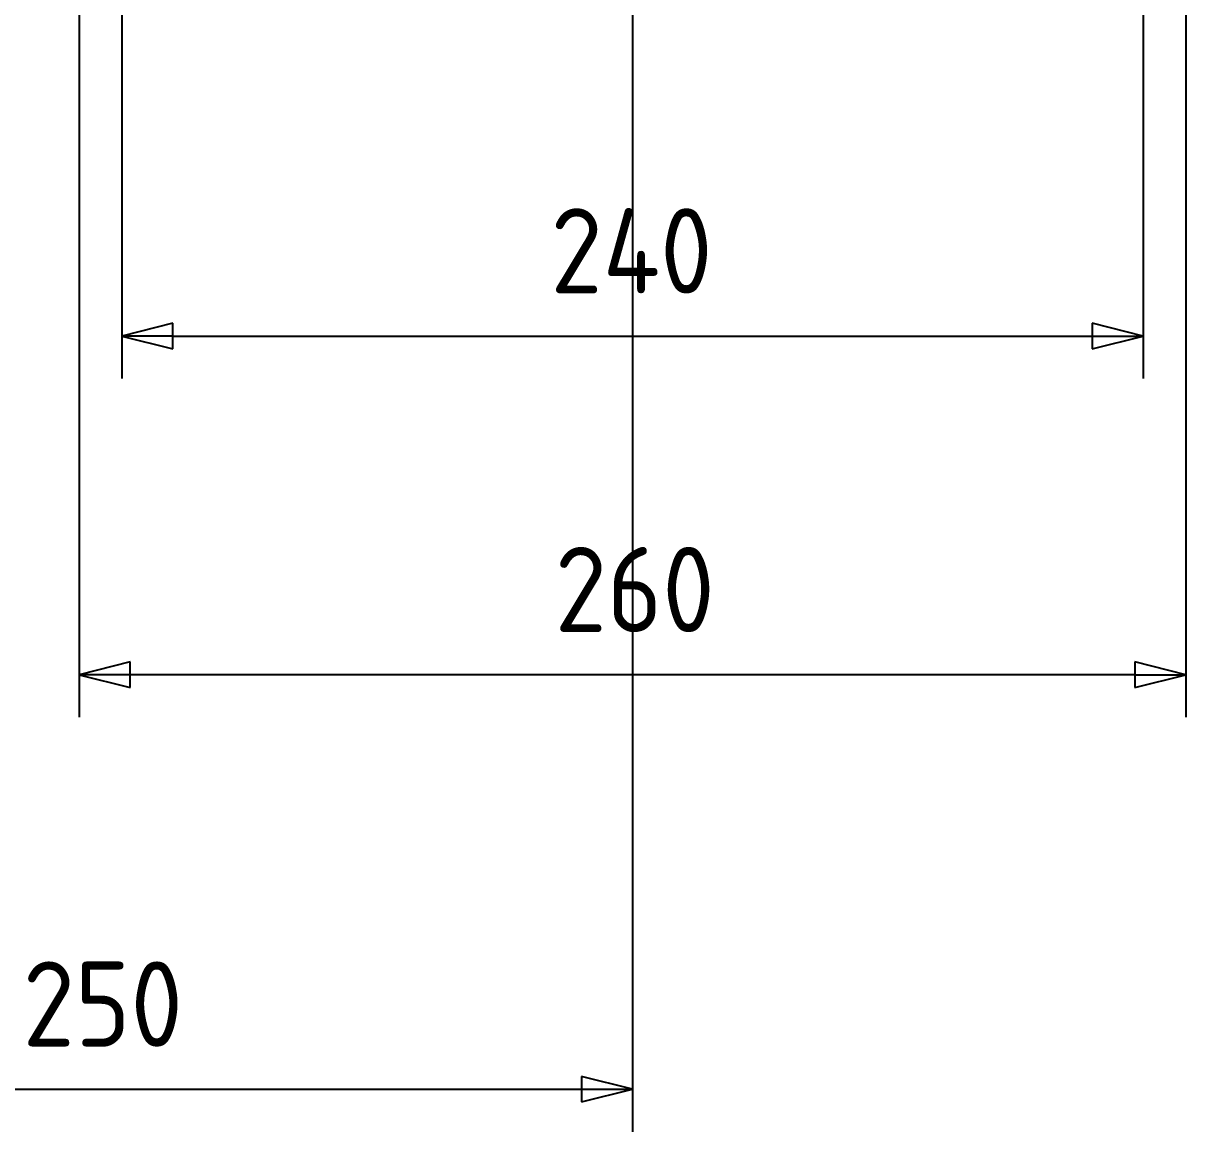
# Model space of a CAD drawing. Header units: millimetres. Extents: x 0 to 8410, y 0 to 5940.
# Drawn here: x 2015 to 2288.1, y 3989.4 to 4249.8 of the extents above; entities that cross this region are included whole.
import ezdxf

# ---------------------------------------------------------------- set-up
doc = ezdxf.new("R2010")
doc.units = ezdxf.units.MM
doc.header["$LTSCALE"] = 10
doc.layers.get('0').update_dxf_attribs({"color": 3, "lineweight": 25})
doc.layers.add('치수(ISO)', color=2, linetype='Continuous', lineweight=25)
doc.styles.add('치수 텍스트_PSTEK_POSCO', font='isocp.shx')
doc.dimstyles.new('치수_PSTEK_POSCO', dxfattribs={"dimscale": 10, "dimtxt": 2, "dimasz": 1.2, "dimexe": 1, "dimexo": 1, "dimgap": 1, "dimtad": 1, "dimrnd": 1e-08, "dimdsep": 46, "dimtxsty": '치수 텍스트_PSTEK_POSCO', "dimblk": 'Filled-2', "dimcen": 0.09, "dimdle": 10, "dimclrd": 7, "dimclre": 7, "dimclrt": 2, "dimadec": 1, "dimazin": 2, "dimtfac": 1, "dimtmove": 0, "dimatfit": 3, "dimfxl": 0, "dimtolj": 1, "dimlwd": -1, "dimlwe": -1, "dimarcsym": 0})

# ---------------------------------------------------------------- blocks, each defined once
blk = doc.blocks.new('Filled-2')
at = {"color": 0}
for p, q in [((0, 0), (-1, 0.25)), ((-1, 0.25), (-1, -0.25)), ((-1, 0), (0, 0)), ((-1, -0.25), (0, 0))]:
    blk.add_line(p, q, dxfattribs=at)
at = {"color": 0, "flags": 128}
blk.add_lwpolyline([(-1, -0.25), (0, 0)], dxfattribs=at)
at = {"color": 0}
blk.add_solid([(-1, -0.25), (0, 0), (-1, 0.25), (-1, -0.25)], dxfattribs=at)
blk = doc.blocks.new('*D46')
at = {"layer": 'Defpoints', "color": 0}
for p in [(2158.11, 4461.66), (1908.11, 4339.16), (2158.11, 3999.44)]:
    blk.add_point(p, dxfattribs=at)
at = {"layer": '치수(ISO)', "color": 7}
for p, q in [((2158.11, 4451.66), (2158.11, 3989.44)), ((1908.11, 4329.16), (1908.11, 3989.44)), ((1920.11, 3999.44), (2146.11, 3999.44))]:
    blk.add_line(p, q, dxfattribs=at)
at = {"layer": '치수(ISO)', "color": 7, "xscale": 12.00000047683716, "yscale": 12.00000047683716, "zscale": 12.00000047683716, "rotation": 180}
blk.add_blockref('Filled-2', (1908.11, 3999.44), dxfattribs=at)
at = {"layer": '치수(ISO)', "color": 7, "xscale": 12.00000047683716, "yscale": 12.00000047683716, "zscale": 12.00000047683716}
blk.add_blockref('Filled-2', (2158.11, 3999.44), dxfattribs=at)
at = {"layer": '치수(ISO)', "color": 2, "insert": (2014.85, 4019.44), "char_height": 20, "attachment_point": 4, "style": '치수 텍스트_PSTEK_POSCO'}
blk.add_mtext('\\A1;250', dxfattribs=at)
blk = doc.blocks.new('*D48')
at = {"layer": 'Defpoints', "color": 0}
for p in [(2038.11, 4464.16), (2278.11, 4464.16), (2278.11, 4176.35)]:
    blk.add_point(p, dxfattribs=at)
at = {"layer": '치수(ISO)', "color": 7}
for p, q in [((2038.11, 4454.16), (2038.11, 4166.35)), ((2278.11, 4454.16), (2278.11, 4166.35)), ((2050.11, 4176.35), (2266.11, 4176.35))]:
    blk.add_line(p, q, dxfattribs=at)
at = {"layer": '치수(ISO)', "color": 7, "xscale": 12.00000047683716, "yscale": 12.00000047683716, "zscale": 12.00000047683716, "rotation": 180}
blk.add_blockref('Filled-2', (2038.11, 4176.35), dxfattribs=at)
at = {"layer": '치수(ISO)', "color": 7, "xscale": 12.00000047683716, "yscale": 12.00000047683716, "zscale": 12.00000047683716}
blk.add_blockref('Filled-2', (2278.11, 4176.35), dxfattribs=at)
at = {"layer": '치수(ISO)', "color": 2, "insert": (2138.85, 4196.35), "char_height": 20, "attachment_point": 4, "style": '치수 텍스트_PSTEK_POSCO'}
blk.add_mtext('\\A1;240', dxfattribs=at)
blk = doc.blocks.new('*D49')
at = {"layer": 'Defpoints', "color": 0}
for p in [(2028.11, 4532.09), (2288.11, 4532.09), (2028.11, 4096.79)]:
    blk.add_point(p, dxfattribs=at)
at = {"layer": '치수(ISO)', "color": 7}
for p, q in [((2028.11, 4522.09), (2028.11, 4086.79)), ((2288.11, 4522.09), (2288.11, 4086.79)), ((2276.11, 4096.79), (2040.11, 4096.79))]:
    blk.add_line(p, q, dxfattribs=at)
at = {"layer": '치수(ISO)', "color": 7, "xscale": 12.00000047683716, "yscale": 12.00000047683716, "zscale": 12.00000047683716, "rotation": 180}
blk.add_blockref('Filled-2', (2028.11, 4096.79), dxfattribs=at)
at = {"layer": '치수(ISO)', "color": 7, "xscale": 12.00000047683716, "yscale": 12.00000047683716, "zscale": 12.00000047683716}
blk.add_blockref('Filled-2', (2288.11, 4096.79), dxfattribs=at)
at = {"layer": '치수(ISO)', "color": 2, "insert": (2139.85, 4116.8), "char_height": 20, "attachment_point": 4, "style": '치수 텍스트_PSTEK_POSCO'}
blk.add_mtext('\\A1;260', dxfattribs=at)

msp = doc.modelspace()

# ---------------------------------------------------------------- dimensions: what is measured, and where the dimension line sits
at = {"layer": '치수(ISO)', "color": 7}
for base, p1, p2, picture, middle in [((2028.1107, 4096.7933), (2288.1107, 4532.0902), (2028.1107, 4532.0902), '*D49', (2158.1107, 4096.7933)), ((2158.1107, 3999.4429), (1908.1107, 4339.1572), (2158.1107, 4461.6572), '*D46', (2033.1107, 3999.4429))]:
    dim = msp.add_linear_dim(base=base, p1=p1, p2=p2, angle=180, dimstyle='치수_PSTEK_POSCO', override={"dimdec": 2, "dimtp": 0, "dimtm": 0, "dimtdec": 2, "dimtofl": 0, "dimatfit": 1}, dxfattribs=at)
    dim.commit()
    dim.dimension.update_dxf_attribs({"geometry": picture, "text_midpoint": middle, "dimtype": 160})
dim = msp.add_linear_dim(base=(2278.1107, 4176.346), p1=(2038.1107, 4464.1572), p2=(2278.1107, 4464.1572), dimstyle='치수_PSTEK_POSCO', override={"dimdec": 2, "dimtp": 0, "dimtm": 0, "dimtdec": 2, "dimtofl": 0, "dimatfit": 1}, dxfattribs=at)
dim.commit()
dim.dimension.update_dxf_attribs({"geometry": '*D48', "text_midpoint": (2158.1107, 4176.346), "dimtype": 160})

doc.saveas('drawing.dxf')
